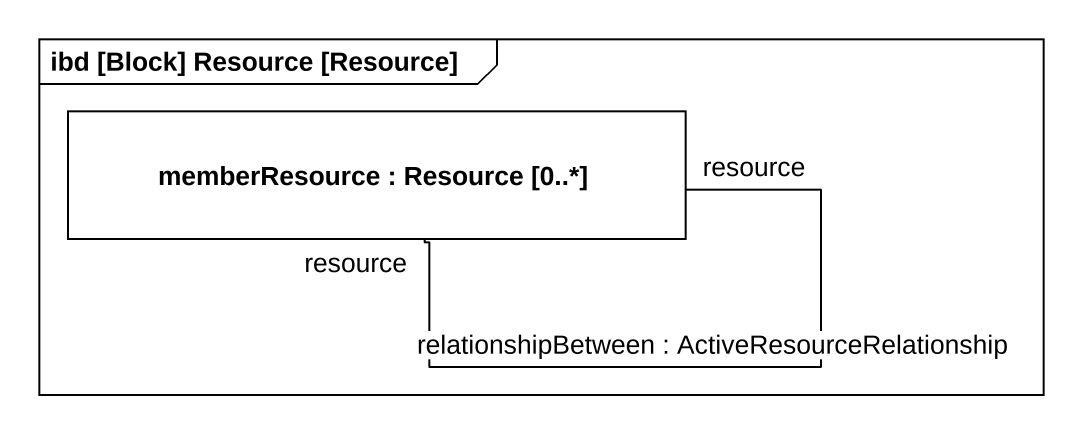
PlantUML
@startuml
mainframe ibd [Block] Resource [Resource]
rectangle "memberResource : Resource [0..*]" as memberResource #FFFFFF
memberResource "resource" -- "resource" memberResource : relationshipBetween : ActiveResourceRelationship
@enduml
